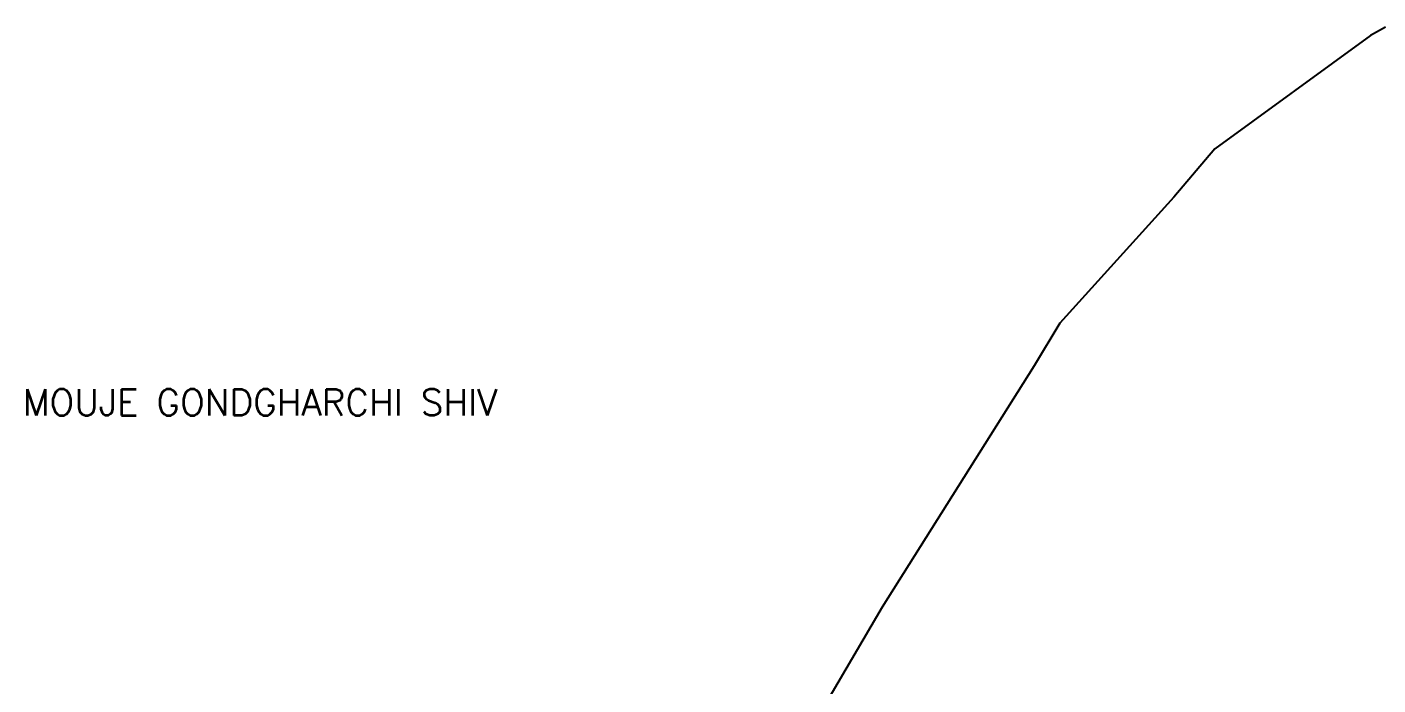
# Model space of a CAD drawing. Header units: metres. Extents: x 291362 to 296970, y 2012513 to 2016467.
# Drawn here: x 291362 to 292019, y 2014383 to 2014703 of the extents above; entities that cross this region are included whole.
import ezdxf

# ---------------------------------------------------------------- set-up
doc = ezdxf.new("R2010")
doc.units = ezdxf.units.M
doc.layers.add('TEXT_MAPOUT', color=7, linetype='Continuous')
doc.layers.add('V_BOUND_LINE', color=7, linetype='Continuous')
doc.styles.get("Standard").update_dxf_attribs({"font": 'simplex.shx'})

msp = doc.modelspace()

# ---------------------------------------------------------------- linework, layer by layer
at = {"layer": 'V_BOUND_LINE'}
for p, q in [((292022.48, 2014702.66), (292015.14, 2014698.48)), ((292015.14, 2014698.48), (291939.45, 2014643.44)), ((291939.45, 2014643.44), (291919.56, 2014619.92)), ((291919.56, 2014619.92), (291864.15, 2014558.67)), ((291864.15, 2014558.67), (291851.53, 2014538.06)), ((291851.53, 2014538.06), (291777.72, 2014420.76)), ((291777.72, 2014420.76), (291750.52, 2014374.44))]:
    msp.add_line(p, q, dxfattribs=at)

# ---------------------------------------------------------------- texts
at = {"layer": 'TEXT_MAPOUT'}
msp.add_text('MOUJE GONDGHARCHI SHIV', height=12.7638, dxfattribs=at).set_placement((291359.57, 2014513.85))

doc.saveas('drawing.dxf')
